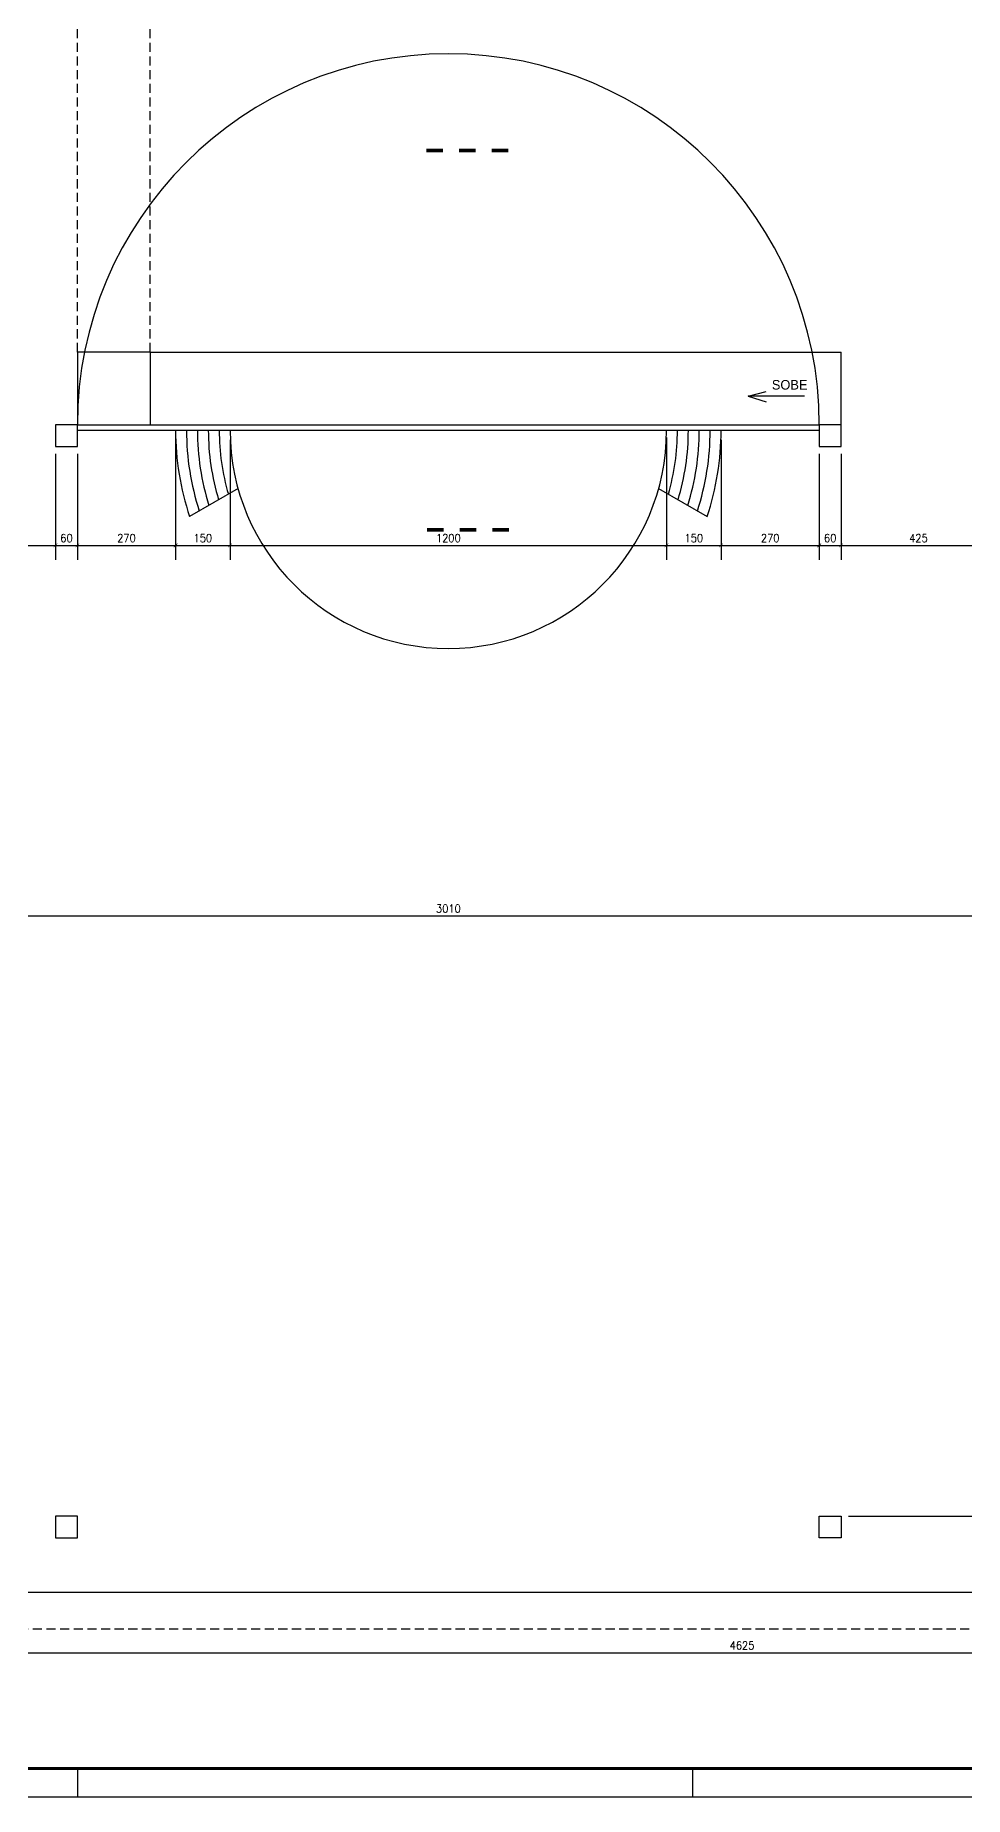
# Model space of a CAD drawing. Extents: x -81 to 244, y 231 to 317.
# Drawn here: x 18.85 to 44.4, y 231.25 to 279.68 of the extents above; entities that cross this region are included whole.
import ezdxf
from ezdxf.enums import TextEntityAlignment as Align

# ---------------------------------------------------------------- set-up
doc = ezdxf.new("R2010")
doc.units = 0
doc.header["$MEASUREMENT"] = 0
doc.header["$PDMODE"] = 3
doc.linetypes.add('HIDDEN', pattern=[0.375, 0.25, -0.125])
doc.layers.get('0').update_dxf_attribs({"linetype": 'CONTINUOUS'})
doc.layers.get('DEFPOINTS').update_dxf_attribs({"linetype": 'CONTINUOUS'})
for name, color, linetype in [('ADI', 9, 'CONTINUOUS'), ('CAR', 5, 'CONTINUOUS'), ('CORTE01', 2, 'CONTINUOUS'), ('DIM', 1, 'CONTINUOUS'), ('ESQ', 10, 'CONTINUOUS'), ('EST', 6, 'CONTINUOUS'), ('PAR', 4, 'CONTINUOUS'), ('PBX', 7, 'CONTINUOUS'), ('PISO2', 8, 'CONTINUOUS'), ('TEXTO01', 3, 'CONTINUOUS'), ('VIDRO', 250, 'CONTINUOUS')]:
    doc.layers.add(name, color=color, linetype=linetype)
doc.styles.add('ARQ', font='romans', dxfattribs={"width": 0.9})
doc.styles.add('STYLUS', font='stylu.ttf')
doc.dimstyles.get("Standard").update_dxf_attribs({"dimtxt": 0.5, "dimasz": 0.18, "dimexe": 0.18, "dimexo": 0.0625, "dimgap": 0.09, "dimtad": 0, "dimtoh": 1, "dimzin": 0, "dimdsep": 46, "dimtxsty": 'ARQ', "dimcen": 0.09, "dimadec": 0, "dimazin": 0, "dimtfac": 1, "dimtofl": 0, "dimtmove": 2, "dimatfit": 3, "dimfxl": 0, "dimtolj": 1, "dimarcsym": 0})

# ---------------------------------------------------------------- blocks, each defined once
blk = doc.blocks.new('_ARCHTICK')
at = {"color": 0, "linetype": 'ByBlock', "const_width": 0.15}
blk.add_lwpolyline([(-0.5, -0.5), (0.5, 0.5)], dxfattribs=at)
blk = doc.blocks.new('*D1220')
at = {"layer": 'DEFPOINTS', "color": 0}
for p in [(15.155, 238.796), (61.405, 238.37), (61.405, 235.212)]:
    blk.add_point(p, dxfattribs=at)
at = {"layer": 'DIM', "color": 1, "lineweight": -2}
for p, q in [((61.405, 238.17), (61.405, 234.812)), ((15.155, 235.212), (61.405, 235.212))]:
    blk.add_line(p, q, dxfattribs=at)
at = {"layer": 'DIM', "color": 1, "lineweight": -2, "xscale": 0.1, "yscale": 0.1, "zscale": 0.1, "rotation": 180}
blk.add_blockref('_ARCHTICK', (15.155, 235.212), dxfattribs=at)
at = {"layer": 'DIM', "color": 1, "lineweight": -2, "xscale": 0.1, "yscale": 0.1, "zscale": 0.1}
blk.add_blockref('_ARCHTICK', (61.405, 235.212), dxfattribs=at)
at = {"layer": 'DIM', "color": 2, "insert": (38.28, 235.413), "char_height": 0.22, "attachment_point": 5, "style": 'ARQ'}
blk.add_mtext('\\A1;4625', dxfattribs=at)
blk = doc.blocks.new('*D1228')
at = {"layer": 'DEFPOINTS', "color": 0}
for p in [(19.405, 268.37), (15.155, 265.655), (19.405, 265.655)]:
    blk.add_point(p, dxfattribs=at)
at = {"layer": 'DIM', "color": 1, "lineweight": -2}
for p, q in [((19.405, 268.17), (19.405, 265.255)), ((15.155, 265.655), (19.405, 265.655))]:
    blk.add_line(p, q, dxfattribs=at)
at = {"layer": 'DIM', "color": 1, "lineweight": -2, "xscale": 0.1, "yscale": 0.1, "zscale": 0.1, "rotation": 180}
blk.add_blockref('_ARCHTICK', (15.155, 265.655), dxfattribs=at)
at = {"layer": 'DIM', "color": 1, "lineweight": -2, "xscale": 0.1, "yscale": 0.1, "zscale": 0.1}
blk.add_blockref('_ARCHTICK', (19.405, 265.655), dxfattribs=at)
at = {"layer": 'DIM', "color": 2, "insert": (17.28, 265.856), "char_height": 0.22, "attachment_point": 5, "style": 'ARQ'}
blk.add_mtext('\\A1;425', dxfattribs=at)
blk = doc.blocks.new('*D1229')
at = {"layer": 'DEFPOINTS', "color": 0}
for p in [(19.405, 268.37), (20.005, 268.37), (20.005, 265.655)]:
    blk.add_point(p, dxfattribs=at)
at = {"layer": 'DIM', "color": 1, "lineweight": -2}
for p, q in [((20.005, 268.17), (20.005, 265.255)), ((19.405, 265.655), (20.005, 265.655))]:
    blk.add_line(p, q, dxfattribs=at)
at = {"layer": 'DIM', "color": 1, "lineweight": -2, "xscale": 0.1, "yscale": 0.1, "zscale": 0.1, "rotation": 180}
blk.add_blockref('_ARCHTICK', (19.405, 265.655), dxfattribs=at)
at = {"layer": 'DIM', "color": 1, "lineweight": -2, "xscale": 0.1, "yscale": 0.1, "zscale": 0.1}
blk.add_blockref('_ARCHTICK', (20.005, 265.655), dxfattribs=at)
at = {"layer": 'DIM', "color": 2, "insert": (19.705, 265.856), "char_height": 0.22, "attachment_point": 5, "style": 'ARQ'}
blk.add_mtext('\\A1;60', dxfattribs=at)
blk = doc.blocks.new('*D1230')
at = {"layer": 'DEFPOINTS', "color": 0}
for p in [(22.705, 268.82), (20.005, 268.37), (22.705, 265.655)]:
    blk.add_point(p, dxfattribs=at)
at = {"layer": 'DIM', "color": 1, "lineweight": -2}
for p, q in [((22.705, 268.62), (22.705, 265.255)), ((20.005, 265.655), (22.705, 265.655))]:
    blk.add_line(p, q, dxfattribs=at)
at = {"layer": 'DIM', "color": 1, "lineweight": -2, "xscale": 0.1, "yscale": 0.1, "zscale": 0.1, "rotation": 180}
blk.add_blockref('_ARCHTICK', (20.005, 265.655), dxfattribs=at)
at = {"layer": 'DIM', "color": 1, "lineweight": -2, "xscale": 0.1, "yscale": 0.1, "zscale": 0.1}
blk.add_blockref('_ARCHTICK', (22.705, 265.655), dxfattribs=at)
at = {"layer": 'DIM', "color": 2, "insert": (21.355, 265.856), "char_height": 0.22, "attachment_point": 5, "style": 'ARQ'}
blk.add_mtext('\\A1;270', dxfattribs=at)
blk = doc.blocks.new('*D1231')
at = {"layer": 'DEFPOINTS', "color": 0}
for p in [(22.705, 268.82), (24.205, 268.758), (24.205, 265.655)]:
    blk.add_point(p, dxfattribs=at)
at = {"layer": 'DIM', "color": 1, "lineweight": -2}
for p, q in [((24.205, 268.558), (24.205, 265.255)), ((22.705, 265.655), (24.205, 265.655))]:
    blk.add_line(p, q, dxfattribs=at)
at = {"layer": 'DIM', "color": 1, "lineweight": -2, "xscale": 0.1, "yscale": 0.1, "zscale": 0.1, "rotation": 180}
blk.add_blockref('_ARCHTICK', (22.705, 265.655), dxfattribs=at)
at = {"layer": 'DIM', "color": 1, "lineweight": -2, "xscale": 0.1, "yscale": 0.1, "zscale": 0.1}
blk.add_blockref('_ARCHTICK', (24.205, 265.655), dxfattribs=at)
at = {"layer": 'DIM', "color": 2, "insert": (23.455, 265.856), "char_height": 0.22, "attachment_point": 5, "style": 'ARQ'}
blk.add_mtext('\\A1;150', dxfattribs=at)
blk = doc.blocks.new('*D1232')
at = {"layer": 'DEFPOINTS', "color": 0}
for p in [(36.205, 268.82), (24.205, 268.758), (36.205, 265.655)]:
    blk.add_point(p, dxfattribs=at)
at = {"layer": 'DIM', "color": 1, "lineweight": -2}
for p, q in [((36.205, 268.62), (36.205, 265.255)), ((24.205, 265.655), (36.205, 265.655))]:
    blk.add_line(p, q, dxfattribs=at)
at = {"layer": 'DIM', "color": 1, "lineweight": -2, "xscale": 0.1, "yscale": 0.1, "zscale": 0.1, "rotation": 180}
blk.add_blockref('_ARCHTICK', (24.205, 265.655), dxfattribs=at)
at = {"layer": 'DIM', "color": 1, "lineweight": -2, "xscale": 0.1, "yscale": 0.1, "zscale": 0.1}
blk.add_blockref('_ARCHTICK', (36.205, 265.655), dxfattribs=at)
at = {"layer": 'DIM', "color": 2, "insert": (30.205, 265.856), "char_height": 0.22, "attachment_point": 5, "style": 'ARQ'}
blk.add_mtext('\\A1;1200', dxfattribs=at)
blk = doc.blocks.new('*D1233')
at = {"layer": 'DEFPOINTS', "color": 0}
for p in [(36.205, 268.82), (37.705, 268.758), (37.705, 265.655)]:
    blk.add_point(p, dxfattribs=at)
at = {"layer": 'DIM', "color": 1, "lineweight": -2}
for p, q in [((37.705, 268.558), (37.705, 265.255)), ((36.205, 265.655), (37.705, 265.655))]:
    blk.add_line(p, q, dxfattribs=at)
at = {"layer": 'DIM', "color": 1, "lineweight": -2, "xscale": 0.1, "yscale": 0.1, "zscale": 0.1, "rotation": 180}
blk.add_blockref('_ARCHTICK', (36.205, 265.655), dxfattribs=at)
at = {"layer": 'DIM', "color": 1, "lineweight": -2, "xscale": 0.1, "yscale": 0.1, "zscale": 0.1}
blk.add_blockref('_ARCHTICK', (37.705, 265.655), dxfattribs=at)
at = {"layer": 'DIM', "color": 2, "insert": (36.955, 265.856), "char_height": 0.22, "attachment_point": 5, "style": 'ARQ'}
blk.add_mtext('\\A1;150', dxfattribs=at)
blk = doc.blocks.new('*D1234')
at = {"layer": 'DEFPOINTS', "color": 0}
for p in [(37.705, 268.758), (40.405, 268.37), (40.405, 265.655)]:
    blk.add_point(p, dxfattribs=at)
at = {"layer": 'DIM', "color": 1, "lineweight": -2}
for p, q in [((40.405, 268.17), (40.405, 265.255)), ((37.705, 265.655), (40.405, 265.655))]:
    blk.add_line(p, q, dxfattribs=at)
at = {"layer": 'DIM', "color": 1, "lineweight": -2, "xscale": 0.1, "yscale": 0.1, "zscale": 0.1, "rotation": 180}
blk.add_blockref('_ARCHTICK', (37.705, 265.655), dxfattribs=at)
at = {"layer": 'DIM', "color": 1, "lineweight": -2, "xscale": 0.1, "yscale": 0.1, "zscale": 0.1}
blk.add_blockref('_ARCHTICK', (40.405, 265.655), dxfattribs=at)
at = {"layer": 'DIM', "color": 2, "insert": (39.055, 265.856), "char_height": 0.22, "attachment_point": 5, "style": 'ARQ'}
blk.add_mtext('\\A1;270', dxfattribs=at)
blk = doc.blocks.new('*D1235')
at = {"layer": 'DEFPOINTS', "color": 0}
for p in [(40.405, 268.37), (41.005, 268.37), (41.005, 265.655)]:
    blk.add_point(p, dxfattribs=at)
at = {"layer": 'DIM', "color": 1, "lineweight": -2}
for p, q in [((41.005, 268.17), (41.005, 265.255)), ((40.405, 265.655), (41.005, 265.655))]:
    blk.add_line(p, q, dxfattribs=at)
at = {"layer": 'DIM', "color": 1, "lineweight": -2, "xscale": 0.1, "yscale": 0.1, "zscale": 0.1, "rotation": 180}
blk.add_blockref('_ARCHTICK', (40.405, 265.655), dxfattribs=at)
at = {"layer": 'DIM', "color": 1, "lineweight": -2, "xscale": 0.1, "yscale": 0.1, "zscale": 0.1}
blk.add_blockref('_ARCHTICK', (41.005, 265.655), dxfattribs=at)
at = {"layer": 'DIM', "color": 2, "insert": (40.705, 265.856), "char_height": 0.22, "attachment_point": 5, "style": 'ARQ'}
blk.add_mtext('\\A1;60', dxfattribs=at)
blk = doc.blocks.new('*D1236')
at = {"layer": 'DEFPOINTS', "color": 0}
for p in [(41.005, 268.37), (45.255, 265.655), (45.255, 265.37)]:
    blk.add_point(p, dxfattribs=at)
at = {"layer": 'DIM', "color": 1, "lineweight": -2}
for p, q in [((45.255, 265.57), (45.255, 266.055)), ((41.005, 265.655), (45.255, 265.655))]:
    blk.add_line(p, q, dxfattribs=at)
at = {"layer": 'DIM', "color": 1, "lineweight": -2, "xscale": 0.1, "yscale": 0.1, "zscale": 0.1, "rotation": 180}
blk.add_blockref('_ARCHTICK', (41.005, 265.655), dxfattribs=at)
at = {"layer": 'DIM', "color": 1, "lineweight": -2, "xscale": 0.1, "yscale": 0.1, "zscale": 0.1}
blk.add_blockref('_ARCHTICK', (45.255, 265.655), dxfattribs=at)
at = {"layer": 'DIM', "color": 2, "insert": (43.13, 265.856), "char_height": 0.22, "attachment_point": 5, "style": 'ARQ'}
blk.add_mtext('\\A1;425', dxfattribs=at)
blk = doc.blocks.new('*D1245')
at = {"layer": 'DEFPOINTS', "color": 0}
for p in [(45.255, 255.47), (45.255, 254.263), (15.155, 254.12)]:
    blk.add_point(p, dxfattribs=at)
at = {"layer": 'DIM', "color": 1, "lineweight": -2}
for p, q in [((45.255, 254.463), (45.255, 255.87)), ((15.155, 255.47), (45.255, 255.47))]:
    blk.add_line(p, q, dxfattribs=at)
at = {"layer": 'DIM', "color": 1, "lineweight": -2, "xscale": 0.1, "yscale": 0.1, "zscale": 0.1, "rotation": 180}
blk.add_blockref('_ARCHTICK', (15.155, 255.47), dxfattribs=at)
at = {"layer": 'DIM', "color": 1, "lineweight": -2, "xscale": 0.1, "yscale": 0.1, "zscale": 0.1}
blk.add_blockref('_ARCHTICK', (45.255, 255.47), dxfattribs=at)
at = {"layer": 'DIM', "color": 2, "insert": (30.205, 255.671), "char_height": 0.22, "attachment_point": 5, "style": 'ARQ'}
blk.add_mtext('\\A1;3010', dxfattribs=at)
blk = doc.blocks.new('*D1265')
at = {"layer": 'DEFPOINTS', "color": 0}
for p in [(46.382, 254.17), (41.005, 238.97), (46.382, 238.97)]:
    blk.add_point(p, dxfattribs=at)
at = {"layer": 'DIM', "color": 1, "lineweight": -2}
for p, q in [((46.382, 254.17), (46.382, 238.97)), ((41.205, 238.97), (46.782, 238.97))]:
    blk.add_line(p, q, dxfattribs=at)
at = {"layer": 'DIM', "color": 1, "lineweight": -2, "xscale": 0.1, "yscale": 0.1, "zscale": 0.1}
for p, rotation in [((46.382, 254.17), 90), ((46.382, 238.97), 270)]:
    blk.add_blockref('_ARCHTICK', p, dxfattribs=dict(at, rotation=rotation))
at = {"layer": 'DIM', "color": 2, "insert": (46.181, 246.57), "char_height": 0.22, "attachment_point": 5, "rotation": 90, "style": 'ARQ'}
blk.add_mtext('\\A1;1520', dxfattribs=at)

msp = doc.modelspace()

# ---------------------------------------------------------------- linework, layer by layer
at = {"layer": 'ADI', "color": 5}
msp.add_line((-30.735, 231.253), (88.724, 231.253), dxfattribs=at)
at = {"layer": 'CAR', "color": 2}
for p, q in [((20.005, 232.032), (20.005, 231.253)), ((36.919, 232.032), (36.919, 231.253))]:
    msp.add_line(p, q, dxfattribs=at)
at = {"layer": 'CORTE01'}
for p, q in [((29.602, 276.547), (30.052, 276.547)), ((29.602, 276.538), (30.052, 276.538)), ((29.602, 276.529), (30.052, 276.529)), ((29.602, 276.52), (30.052, 276.52)), ((30.502, 276.547), (30.952, 276.547)), ((30.502, 276.538), (30.952, 276.538)), ((30.502, 276.529), (30.952, 276.529)), ((30.502, 276.52), (30.952, 276.52)), ((31.402, 276.546), (31.852, 276.546)), ((31.402, 276.537), (31.852, 276.537)), ((31.402, 276.528), (31.852, 276.528)), ((31.402, 276.519), (31.852, 276.519)), ((29.602, 276.511), (30.052, 276.511)), ((29.602, 276.502), (30.052, 276.502)), ((29.602, 276.493), (30.052, 276.493)), ((29.602, 276.484), (30.052, 276.484)), ((30.502, 276.511), (30.952, 276.511)), ((30.502, 276.502), (30.952, 276.502)), ((30.502, 276.493), (30.952, 276.493)), ((30.502, 276.484), (30.952, 276.484)), ((31.402, 276.51), (31.852, 276.51)), ((31.402, 276.501), (31.852, 276.501)), ((31.402, 276.492), (31.852, 276.492)), ((31.402, 276.483), (31.852, 276.483)), ((29.622, 266.121), (30.072, 266.12)), ((29.622, 266.112), (30.072, 266.111)), ((29.622, 266.103), (30.072, 266.102)), ((29.622, 266.094), (30.072, 266.093)), ((29.622, 266.085), (30.072, 266.084)), ((29.622, 266.076), (30.072, 266.075)), ((29.622, 266.067), (30.072, 266.066)), ((29.622, 266.058), (30.072, 266.057)), ((30.522, 266.12), (30.972, 266.12)), ((30.522, 266.111), (30.972, 266.111)), ((30.522, 266.102), (30.972, 266.102)), ((30.522, 266.093), (30.972, 266.093)), ((30.522, 266.084), (30.972, 266.084)), ((30.522, 266.075), (30.972, 266.075)), ((30.522, 266.066), (30.972, 266.066)), ((30.522, 266.057), (30.972, 266.057)), ((31.422, 266.12), (31.872, 266.12)), ((31.422, 266.111), (31.872, 266.111)), ((31.422, 266.102), (31.872, 266.102)), ((31.422, 266.093), (31.872, 266.093)), ((31.422, 266.084), (31.872, 266.084)), ((31.422, 266.075), (31.872, 266.075)), ((31.422, 266.066), (31.872, 266.066)), ((31.422, 266.057), (31.872, 266.057))]:
    msp.add_line(p, q, dxfattribs=at)
at = {"layer": 'DIM'}
for p, q in [((38.446, 269.754), (38.948, 269.885)), ((39.997, 269.754), (38.446, 269.754)), ((38.446, 269.754), (38.948, 269.602))]:
    msp.add_line(p, q, dxfattribs=at)
at = {"layer": 'ESQ'}
for p, q in [((22.005, 270.97), (20.005, 270.97)), ((20.005, 270.97), (20.005, 268.97)), ((22.005, 270.97), (22.005, 268.97))]:
    msp.add_line(p, q, dxfattribs=at)
at = {"layer": 'EST', "color": 6, "linetype": 'Continuous'}
for p, q in [((20.005, 268.97), (19.405, 268.97)), ((19.405, 268.97), (19.405, 268.37)), ((20.005, 268.37), (20.005, 268.97)), ((19.405, 268.37), (20.005, 268.37)), ((20.005, 238.97), (19.405, 238.97)), ((19.405, 238.97), (19.405, 238.37)), ((20.005, 238.37), (20.005, 238.97)), ((40.405, 238.37), (40.405, 238.97)), ((40.405, 238.97), (41.005, 238.97)), ((41.005, 238.97), (41.005, 238.37)), ((19.405, 238.37), (20.005, 238.37)), ((41.005, 238.37), (40.405, 238.37))]:
    msp.add_line(p, q, dxfattribs=at)
msp.add_lwpolyline([(40.405, 268.37), (41.005, 268.37), (41.005, 268.97), (40.405, 268.97)], close=True, dxfattribs=at)
at = {"layer": 'PAR'}
for p, q in [((20.005, 268.97), (40.405, 268.97)), ((20.005, 268.82), (40.405, 268.82)), ((24.424, 267.215), (23.091, 266.445)), ((35.986, 267.215), (37.319, 266.445))]:
    msp.add_line(p, q, dxfattribs=at)
for centre, radius, start, end in [((30.205, 268.97), 10.2, 360, 180), ((30.205, 268.82), 7.5, 180, 198.463), ((30.205, 268.82), 7.2, 180, 197.9753), ((30.205, 268.82), 6.9, 180, 197.4441), ((30.205, 268.82), 6.6, 180, 196.8634), ((30.205, 268.82), 6.3, 180, 196.2259), ((30.205, 268.82), 6, 180, 360), ((30.205, 268.82), 6.3, 343.7741, 360), ((30.205, 268.82), 6.6, 343.1366, 360), ((30.205, 268.82), 6.9, 342.5559, 360), ((30.205, 268.82), 7.2, 342.0247, 360), ((30.205, 268.82), 7.5, 341.537, 360)]:
    msp.add_arc(centre, radius, start, end, dxfattribs=at)
at = {"layer": 'PBX', "linetype": 'HIDDEN'}
for p, q in [((20.005, 270.97), (20.005, 282.22)), ((22.005, 270.97), (22.005, 282.22))]:
    msp.add_line(p, q, dxfattribs=at)
at = {"layer": 'PBX'}
for p in [(22.005, 270.97), (41.005, 268.97)]:
    msp.add_line(p, (41.005, 270.97), dxfattribs=at)
at = {"layer": 'PBX', "color": 2, "linetype": 'HIDDEN'}
msp.add_line((-4.095, 235.87), (63.905, 235.87), dxfattribs=at)
at = {"layer": 'PISO2'}
msp.add_line((63.205, 236.87), (-2.795, 236.87), dxfattribs=at)
at = {"layer": 'VIDRO', "const_width": 0.085}
msp.add_lwpolyline([(-29.956, 232.032), (87.659, 232.032)], dxfattribs=at)

# ---------------------------------------------------------------- texts
at = {"layer": 'TEXTO01', "ltscale": 0.25, "style": 'STYLUS'}
msp.add_text('SOBE', height=0.2637, rotation=359.9833, dxfattribs=at).set_placement((39.1, 270.202), align=Align.TOP_LEFT)

# ---------------------------------------------------------------- dimensions: what is measured, and where the dimension line sits
at = {"layer": 'DIM'}
for base, p1, p2, picture, middle in [((22.705, 265.655), (20.005, 268.37), (22.705, 268.82), '*D1230', (21.355, 265.856)), ((24.205, 265.655), (22.705, 268.82), (24.205, 268.758), '*D1231', (23.455, 265.856)), ((36.205, 265.655), (24.205, 268.758), (36.205, 268.82), '*D1232', (30.205, 265.856)), ((37.705, 265.655), (36.205, 268.82), (37.705, 268.758), '*D1233', (36.955, 265.856)), ((19.405, 265.655), (15.155, 265.655), (19.405, 268.37), '*D1228', (17.28, 265.856)), ((20.005, 265.655), (19.405, 268.37), (20.005, 268.37), '*D1229', (19.705, 265.856)), ((40.405, 265.655), (37.705, 268.758), (40.405, 268.37), '*D1234', (39.055, 265.856)), ((41.005, 265.655), (40.405, 268.37), (41.005, 268.37), '*D1235', (40.705, 265.856)), ((45.255, 265.655), (41.005, 268.37), (45.255, 265.37), '*D1236', (43.13, 265.856)), ((45.255, 255.47), (15.155, 254.12), (45.255, 254.263), '*D1245', (30.205, 255.671)), ((61.405, 235.212), (15.155, 238.796), (61.405, 238.37), '*D1220', (38.28, 235.413))]:
    dim = msp.add_linear_dim(base=base, p1=p1, p2=p2, dimstyle='Standard', override={"dimtxt": 0.22, "dimasz": 0.1, "dimexe": 0.4, "dimexo": 0.2, "dimtad": 1, "dimtoh": 0, "dimdec": 0, "dimlfac": 100, "dimzin": 8, "dimblk1": 'ARCHTICK', "dimblk2": 'ARCHTICK', "dimsah": 1, "dimcen": 0.02, "dimse1": 1, "dimclrd": 1, "dimclre": 1, "dimclrt": 2, "dimtdec": 0, "dimtix": 1, "dimtmove": 0}, dxfattribs=at)
    dim.commit()
    dim.dimension.update_dxf_attribs({"geometry": picture, "text_midpoint": middle})
dim = msp.add_linear_dim(base=(46.382, 238.97), p1=(46.382, 254.17), p2=(41.005, 238.97), angle=90, dimstyle='Standard', override={"dimtxt": 0.22, "dimasz": 0.1, "dimexe": 0.4, "dimexo": 0.2, "dimtad": 1, "dimtoh": 0, "dimdec": 0, "dimlfac": 100, "dimzin": 8, "dimblk1": 'ARCHTICK', "dimblk2": 'ARCHTICK', "dimsah": 1, "dimcen": 0.02, "dimse1": 1, "dimclrd": 1, "dimclre": 1, "dimclrt": 2, "dimtdec": 0, "dimtix": 1, "dimtmove": 0}, dxfattribs=at)
dim.commit()
dim.dimension.update_dxf_attribs({"geometry": '*D1265', "text_midpoint": (46.181, 246.57)})

doc.saveas('drawing.dxf')
